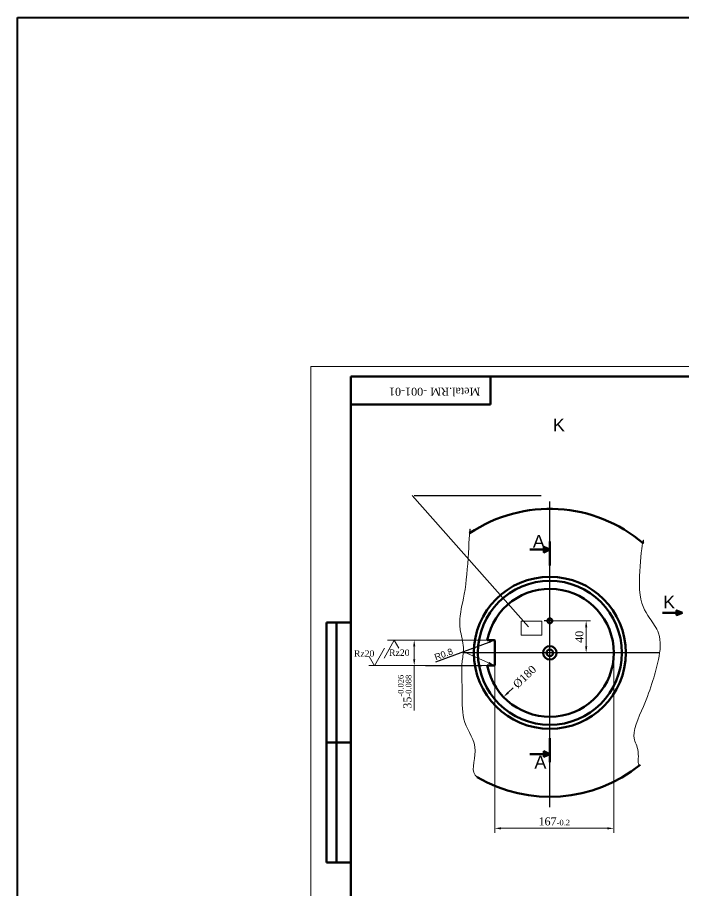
# Model space of a CAD drawing. Header units: millimetres. Extents: x -954 to 34898, y -2134 to 12006.
# Drawn here: x 8803 to 9636, y 3539 to 4630 of the extents above; entities that cross this region are included whole.
import ezdxf

# ---------------------------------------------------------------- set-up
doc = ezdxf.new("R2010")
doc.units = ezdxf.units.MM
doc.header["$LTSCALE"] = 3
for name, color, linetype, lineweight in [('Quota', 3, 'Continuous', 40), ('контурная', 7, 'Continuous', 50), ('тонкая', 7, 'Continuous', 20)]:
    doc.layers.add(name, color=color, linetype=linetype, lineweight=lineweight)
doc.layers.add('осевая', color=4, linetype='Continuous')
doc.styles.add('s2.5v4', font='times.ttf', dxfattribs={"height": 10})
doc.styles.add('s4v4', font='arial.ttf', dxfattribs={"height": 16})
doc.styles.get("Standard").update_dxf_attribs({"font": 'arial.ttf'})
doc.dimstyles.new('s2.5v4', dxfattribs={"dimtxt": 10, "dimasz": 8, "dimexe": 5.5, "dimexo": 0.5, "dimgap": 3.5, "dimtad": 1, "dimdec": 0, "dimtxsty": 's2.5v4', "dimcen": 2.5, "dimclrd": 256, "dimclre": 1, "dimclrt": 256, "dimadec": 0, "dimazin": 0, "dimtfac": 1, "dimtdec": 0, "dimtmove": 0, "dimatfit": 3, "dimfxl": 1, "dimlwd": -1, "dimlwe": -1, "dimarcsym": 0})
doc.dimstyles.new('s2v4', dxfattribs={"dimtxt": 8, "dimasz": 6, "dimexe": 3, "dimexo": 0, "dimgap": 1.5, "dimtad": 1, "dimtxsty": 'Standard', "dimcen": 2.5, "dimadec": 0, "dimazin": 0, "dimtfac": 1, "dimtmove": 0, "dimatfit": 3, "dimfxl": 1, "dimarcsym": 0})

# ---------------------------------------------------------------- blocks, each defined once
blk = doc.blocks.new('*D772')
at = {"layer": 'Defpoints', "color": 0, "transparency": 16777216}
for p in [(9526.9, 3891.4), (9411.1, 3781)]:
    blk.add_point(p, dxfattribs=at)
at = {"layer": 'тонкая', "transparency": 16777216}
blk.add_line((9423.1, 3792.4), (9416.9, 3786.5), dxfattribs=at)
blk.add_solid([(9416, 3787.5), (9417.8, 3785.5), (9411.1, 3781)], dxfattribs=at)
at = {"layer": 'тонкая', "transparency": 16777216, "insert": (9437.5, 3806.2), "char_height": 10, "attachment_point": 5, "rotation": 43.6346, "style": 's2.5v4'}
blk.add_mtext('%%C180', dxfattribs=at)
blk = doc.blocks.new('*D773')
at = {"layer": 'Defpoints', "color": 0, "transparency": 16777216}
for p in [(9549, 3836.2), (9400, 3820.8), (9400, 3616.8)]:
    blk.add_point(p, dxfattribs=at)
at = {"layer": 'тонкая', "color": 1, "transparency": 16777216}
for p, q in [((9549, 3835.7), (9549, 3611.3)), ((9400, 3820.3), (9400, 3611.3))]:
    blk.add_line(p, q, dxfattribs=at)
at = {"layer": 'тонкая', "transparency": 16777216}
blk.add_line((9541, 3616.8), (9408, 3616.8), dxfattribs=at)
for points in [[(9408, 3618.1), (9408, 3615.4), (9400, 3616.8)], [(9541, 3618.1), (9541, 3615.4), (9549, 3616.8)]]:
    blk.add_solid(points, dxfattribs=at)
at = {"layer": 'тонкая', "transparency": 16777216, "insert": (9474.5, 3625.4), "char_height": 10, "attachment_point": 5, "style": 's2.5v4'}
blk.add_mtext('167{\\H0.7x;\\S^ -0.2;}', dxfattribs=at)
blk = doc.blocks.new('*D774')
at = {"layer": 'Defpoints', "color": 0, "transparency": 16777216}
for p in [(9299.4, 3852.2), (9390.6, 3852.2), (9390.6, 3820.2)]:
    blk.add_point(p, dxfattribs=at)
at = {"layer": 'тонкая', "color": 1, "transparency": 16777216}
for p, q in [((9390.1, 3852.2), (9293.9, 3852.2)), ((9390.1, 3820.2), (9293.9, 3820.2))]:
    blk.add_line(p, q, dxfattribs=at)
at = {"layer": 'тонкая', "transparency": 16777216}
for p, q in [((9299.4, 3844.2), (9299.4, 3828.2)), ((9299.4, 3820.2), (9299.4, 3764))]:
    blk.add_line(p, q, dxfattribs=at)
for points in [[(9298, 3844.2), (9300.7, 3844.2), (9299.4, 3852.2)], [(9298, 3828.2), (9300.7, 3828.2), (9299.4, 3820.2)]]:
    blk.add_solid(points, dxfattribs=at)
at = {"layer": 'тонкая', "transparency": 16777216, "insert": (9287.5, 3787.5), "char_height": 10, "attachment_point": 5, "rotation": 90, "style": 's2.5v4'}
blk.add_mtext('35{\\H0.7x;\\S-0.026^ -0.088;}', dxfattribs=at)
blk = doc.blocks.new('*D775')
at = {"layer": 'Defpoints', "color": 0, "transparency": 16777216}
for p in [(9472.5, 3876.2), (9514.4, 3876.2), (9496.3, 3836.2)]:
    blk.add_point(p, dxfattribs=at)
at = {"layer": 'тонкая', "color": 1, "transparency": 16777216}
for p, q in [((9473, 3876.2), (9519.9, 3876.2)), ((9496.8, 3836.2), (9519.9, 3836.2))]:
    blk.add_line(p, q, dxfattribs=at)
at = {"layer": 'тонкая', "transparency": 16777216}
blk.add_line((9514.4, 3844.2), (9514.4, 3868.2), dxfattribs=at)
for points in [[(9513.1, 3868.2), (9515.8, 3868.2), (9514.4, 3876.2)], [(9513.1, 3844.2), (9515.8, 3844.2), (9514.4, 3836.2)]]:
    blk.add_solid(points, dxfattribs=at)
at = {"layer": 'тонкая', "transparency": 16777216, "insert": (9505.9, 3856.2), "char_height": 10, "attachment_point": 5, "rotation": 90, "style": 's2.5v4'}
blk.add_mtext('40', dxfattribs=at)
blk = doc.blocks.new('*D783')
at = {"layer": 'Defpoints', "color": 0, "transparency": 16777216}
for p in [(9398.8, 3851.4), (9399.4, 3851.6)]:
    blk.add_point(p, dxfattribs=at)
at = {"layer": 'тонкая', "color": 0, "lineweight": -2, "transparency": 16777216}
for p, q in [((9326.3, 3824.8), (9393.2, 3849.3)), ((9399.4, 3851.6), (9398.8, 3851.4))]:
    blk.add_line(p, q, dxfattribs=at)
blk.add_arc((9399.4, 3851.6), 0.6, 90, 200.1421, dxfattribs=at)
at = {"layer": 'тонкая', "color": 0, "transparency": 16777216}
blk.add_solid([(9392.9, 3850.3), (9393.6, 3848.4), (9398.8, 3851.4)], dxfattribs=at)
at = {"layer": 'тонкая', "color": 0, "transparency": 16777216, "insert": (9336.2, 3834.4), "char_height": 8, "attachment_point": 5, "rotation": 20.1421}
blk.add_mtext('R0.8', dxfattribs=at)

msp = doc.modelspace()

# ---------------------------------------------------------------- hatches: boundary and pattern name
at = {"layer": 'контурная'}
h = msp.add_hatch(color=256, dxfattribs=at)
h.paths.add_polyline_path([(9469.011, 3965.145), (9461.511, 3968.645), (9461.511, 3965.145)])
h.paths.add_polyline_path([(9469.011, 3965.145), (9461.511, 3965.145), (9461.511, 3961.645)])
h = msp.add_hatch(color=256, dxfattribs=at)
h.paths.add_polyline_path([(9635.072, 3886.264), (9627.572, 3886.264), (9627.572, 3883.264)])
h.paths.add_polyline_path([(9627.572, 3889.264), (9627.572, 3886.264), (9635.072, 3886.264)])
h = msp.add_hatch(color=256, dxfattribs=at)
h.paths.add_polyline_path([(9461.511, 3713.207), (9461.511, 3709.707), (9469.011, 3709.707)])
h.paths.add_polyline_path([(9461.511, 3709.707), (9461.511, 3706.207), (9469.011, 3709.707)])

# ---------------------------------------------------------------- linework, layer by layer
at = {"layer": 'Quota'}
msp.add_lwpolyline([(8803.18, 4630.376), (13627.232, 4630.376), (13627.232, 2657.952), (8803.18, 2657.952)], close=True, dxfattribs=at)
at = {"layer": 'контурная'}
for p, q in [((9394.914, 4181.723), (9394.914, 4146.723)), ((9394.914, 4146.723), (9219.914, 4146.723)), ((9469.011, 3975.145), (9469.011, 3965.145)), ((9469.011, 3945.145), (9469.011, 3975.145)), ((9469.011, 3965.145), (9444.011, 3965.145)), ((9635.072, 3886.264), (9610.072, 3886.264)), ((9189.639, 3581.723), (9189.639, 3874.223)), ((9189.639, 3874.223), (9219.639, 3874.223)), ((9202.139, 3874.223), (9202.139, 3574.223)), ((9399.411, 3852.195), (9390.627, 3852.195)), ((9400.011, 3820.795), (9400.011, 3851.595)), ((9390.627, 3820.195), (9399.411, 3820.195)), ((9189.639, 3724.223), (9219.639, 3724.223)), ((9469.011, 3699.707), (9469.011, 3729.707)), ((9469.011, 3709.707), (9444.011, 3709.707)), ((9469.011, 3699.707), (9469.011, 3709.707)), ((9189.639, 3574.223), (9189.639, 3581.723)), ((9189.639, 3574.223), (9219.639, 3574.223))]:
    msp.add_line(p, q, dxfattribs=at)
msp.add_lwpolyline([(9219.914, 4181.723), (10642.414, 4181.723), (10642.414, 3156.723), (9219.914, 3156.723), (9219.914, 4181.723)], close=True, dxfattribs=at)
for points in [[(9469.011, 3965.145), (9461.511, 3965.145), (9461.511, 3965.145), (9461.511, 3968.645), (9469.011, 3965.145)], [(9469.011, 3965.145), (9461.511, 3965.145), (9461.511, 3965.145), (9461.511, 3961.645), (9469.011, 3965.145)], [(9635.072, 3886.264), (9627.572, 3886.264), (9627.572, 3889.264), (9635.072, 3886.264)], [(9635.072, 3886.264), (9627.572, 3886.264), (9627.572, 3883.264), (9635.072, 3886.264)], [(9469.011, 3724.647), (9469.011, 3699.707)], [(9469.011, 3709.707), (9461.511, 3709.707), (9461.511, 3713.207), (9469.011, 3709.707)], [(9469.011, 3709.707), (9461.511, 3709.707), (9461.511, 3706.207), (9469.011, 3709.707)]]:
    msp.add_lwpolyline(points, dxfattribs=at)
for centre, radius in [((9469.011, 3836.195), 95), ((9469.011, 3836.195), 90), ((9469.011, 3876.214), 3), ((9469.011, 3836.195), 8.5), ((9469.011, 3836.195), 4)]:
    msp.add_circle(centre, radius, dxfattribs=at)
for centre, radius, start, end in [((9469.011, 3836.195), 180, 49.356767, 123.920917), ((9469.011, 3836.195), 80, 191.536959, 168.463041), ((9399.411, 3851.595), 0.6, 0, 90), ((9399.411, 3820.795), 0.6, 270, 0), ((9469.011, 3836.195), 180, 239.714512, 308.873886)]:
    msp.add_arc(centre, radius, start, end, dxfattribs=at)
at = {"layer": 'осевая'}
for p, q in [((9299.279, 4032.756), (9458.158, 4032.756)), ((9469.011, 3643.08), (9469.011, 4025.182)), ((9472.532, 3876.214), (9461.821, 3876.214)), ((9606.33, 3836.195), (9360.695, 3836.195))]:
    msp.add_line(p, q, dxfattribs=at)
at = {"layer": 'тонкая'}
for p, q in [((9318.534, 3852.195), (9266.013, 3852.195)), ((9313.527, 3820.195), (9242.436, 3820.195)), ((9383.9, 3820.117), (9313.527, 3820.117))]:
    msp.add_line(p, q, dxfattribs=at)
for points in [[(9169.914, 4194.223), (10654.914, 4194.223), (10654.914, 3144.223), (9169.914, 3144.223), (9169.914, 4194.223)], [(9442.178, 3868.478), (9296.78, 4032.756)], [(9262.107, 3841.942), (9249.506, 3820.117), (9242.925, 3831.517)], [(9274.506, 3851.91), (9261.681, 3829.696), (9274.506, 3851.91), (9280.286, 3841.899)]]:
    msp.add_lwpolyline(points, dxfattribs=at)
msp.add_lwpolyline([(9433.124, 3875.595), (9459.143, 3875.595), (9459.143, 3858.26), (9433.124, 3858.26)], close=True, dxfattribs=at)
for points, start_tangent, end_tangent in [([(9369.473, 3986.169), (9363.847, 3921.859), (9356.906, 3882.496), (9356.906, 3865.54), (9360.932, 3842.708), (9359.469, 3825.986), (9359.469, 3784.88), (9362.588, 3749.223), (9375.63, 3713.391), (9378.249, 3680.752)], (-0.02942503, 0.99956699), (0.86392254, -0.50362471)), ([(9586.253, 3972.775), (9581.183, 3914.819), (9594.166, 3879.147), (9604.843, 3860.654), (9604.843, 3827.755), (9597.881, 3801.773), (9585.97, 3769.047), (9574.823, 3727.446), (9579.664, 3709.381), (9582.009, 3696.082)], (0.03644566, 0.99933564), (0.77599847, 0.63073479))]:
    msp.add_spline(points, degree=3, dxfattribs=dict(at, start_tangent=start_tangent, end_tangent=end_tangent))

# ---------------------------------------------------------------- texts
at = {"layer": 'контурная', "style": 's4v4'}
for s, p in [('K', (9472.859, 4113.078)), ('A', (9447.689, 3967.506)), ('K', (9610.753, 3891.708)), ('A', (9449.714, 3691.554))]:
    msp.add_text(s, height=16, dxfattribs=at).set_placement(p)
at = {"layer": 'тонкая', "style": 's2.5v4'}
msp.add_text('    Metal.RM -001-01', height=10, rotation=180, dxfattribs=at).set_placement((9397.014, 4167.514))
for p in [(9224.019, 3831.324), (9268.005, 3832.386)]:
    msp.add_text('Rz20', height=8, dxfattribs=at).set_placement(p)

# ---------------------------------------------------------------- dimensions: what is measured, and where the dimension line sits
at = {"layer": 'тонкая'}
dim = msp.add_diameter_dim_2p(p1=(9526.911, 3891.399), p2=(9411.11, 3780.99), text='%%C180', dimstyle='s2.5v4', override={"dimgap": 4, "dimtad": 0}, dxfattribs=at)
dim.commit()
dim.dimension.update_dxf_attribs({"geometry": '*D772', "text_midpoint": (9437.506, 3806.156), "dimtype": 163})
dim = msp.add_linear_dim(base=(9514.437, 3876.214), p1=(9496.278, 3836.195), p2=(9472.532, 3876.214), angle=90, dimstyle='s2.5v4', dxfattribs=at)
dim.commit()
dim.dimension.update_dxf_attribs({"geometry": '*D775', "text_midpoint": (9505.851, 3856.204)})
dim = msp.add_linear_dim(base=(9299.359, 3852.195), p1=(9390.627, 3820.195), p2=(9390.627, 3852.195), angle=90, text='35{\\H0.7x;\\S-0.026^ -0.088;}', dimstyle='s2.5v4', dxfattribs=at)
dim.commit()
dim.dimension.update_dxf_attribs({"geometry": '*D774', "text_midpoint": (9299.359, 3787.52), "dimtype": 160})
dim = msp.add_radius_dim(center=(9399.411, 3851.595), mpoint=(9398.847, 3851.388), text='R0.8', dimstyle='s2v4', dxfattribs=at)
dim.commit()
dim.dimension.update_dxf_attribs({"geometry": '*D783', "text_midpoint": (9338.118, 3829.114), "dimtype": 164})
dim = msp.add_linear_dim(base=(9400.011, 3616.764), p1=(9549.011, 3836.195), p2=(9400.011, 3820.795), text='167{\\H0.7x;\\S^ -0.2;}', dimstyle='s2.5v4', dxfattribs=at)
dim.commit()
dim.dimension.update_dxf_attribs({"geometry": '*D773', "text_midpoint": (9474.511, 3625.365)})

# ---------------------------------------------------------------- leaders
msp.add_leader([(9399.823, 3820.358), (9361.263, 3837.603)], dimstyle='s2.5v4', override={"dimgap": 4, "dimtad": 0}, dxfattribs=at)

doc.saveas('drawing.dxf')
